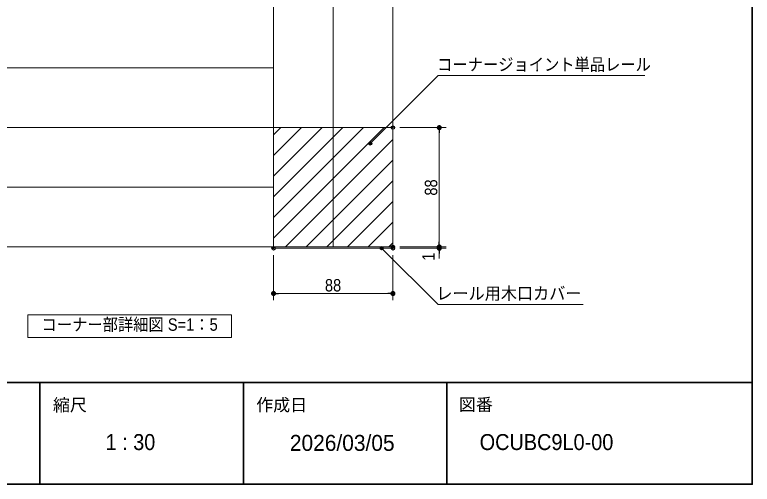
# Model space of a CAD drawing. Units: millimetres, scale not verified. Extents: x -9094 to 9094, y -4567 to 4567.
# Drawn here: x 57 to 3319, y -4155 to -2077 of the extents above; entities that cross this region are included whole.
import ezdxf
from ezdxf.enums import TextEntityAlignment as Align

# ---------------------------------------------------------------- set-up
doc = ezdxf.new("R2010")
doc.units = ezdxf.units.MM
doc.header["$LTSCALE"] = 30
doc.header["$PDMODE"] = 32
doc.header["$PDSIZE"] = 15
for name, color, linetype, lineweight in [('0-0_1図面枠', 7, 'Continuous', 20), ('0-1_2寸法-1', 7, 'Continuous', 15), ('0-2_0', 7, 'Continuous', 25), ('0-4_3一般', 254, 'Continuous', 20), ('0-5_2寸法-3', 7, 'Continuous', 15)]:
    doc.layers.add(name, color=color, linetype=linetype, lineweight=lineweight)
doc.layers.add('0-3_Defpoints', color=7, linetype='Continuous')
doc.styles.add('ＭＳ Ｐゴシック', font='')
doc.styles.get('ＭＳ Ｐゴシック').set_extended_font_data('MS PGothic')

# ---------------------------------------------------------------- blocks, each defined once
blk = doc.blocks.new('グループ-2')
at = {"layer": '0-0_1図面枠', "lineweight": 35}
for p, q in [((-180000, -111150), (180000, -111150)), ((85500, -111150), (85500, -124650)), ((112500, -111150), (112500, -124650)), ((139500, -111150), (139500, -124650))]:
    blk.add_line(p, q, dxfattribs=at)
blk.add_lwpolyline([(-180000, 124650), (180000, 124650), (180000, -124650), (-180000, -124650)], close=True, dxfattribs=at)
blk = doc.blocks.new('図面枠')
at = {"layer": '0-0_1図面枠'}
blk.add_blockref('グループ-2', (0, 0), dxfattribs=at)
at = {"layer": '0-0_1図面枠', "style": 'ＭＳ Ｐゴシック'}
for s, p in [('縮尺', (87222.4, -115441.3)), ('作成日', (114187.4, -115432.1)), ('図番', (141074.7, -115389.5))]:
    blk.add_text(s, height=1651, dxfattribs=at).set_placement(p, align=Align.BOTTOM_LEFT)
at = {"layer": '0-0_1図面枠', "style": 'ＭＳ Ｐゴシック', "width": 0.95}
blk.add_text('1 : 30', height=2123, dxfattribs=at).set_placement((94200.6, -120746.9), align=Align.BOTTOM_LEFT)
blk = doc.blocks.new('グループ-8')
at = {"layer": '0-4_3一般', "color": 7, "lineweight": 5}
for p, q in [((116490, -78277.2), (117457.2, -77310)), ((116490, -81020.4), (120200.4, -77310)), ((116490, -83763.6), (122943.6, -77310)), ((124410, -78586.8), (125686.8, -77310)), ((124410, -81330), (128430, -77310)), ((124410, -84073.2), (131173.2, -77310)), ((116490, -86506.8), (124410, -78586.8)), ((124410, -86816.4), (132330, -78896.4)), ((116490, -89250), (124410, -81330)), ((124410, -89559.6), (132330, -81639.6)), ((116490, -91993.2), (124410, -84073.2)), ((124410, -92302.8), (132330, -84382.8)), ((118076.4, -93150), (124410, -86816.4)), ((126306, -93150), (132330, -87126)), ((120819.6, -93150), (124410, -89559.6)), ((129049.2, -93150), (132330, -89869.2)), ((123562.8, -93150), (124410, -92302.8)), ((131792.4, -93150), (132330, -92612.4))]:
    blk.add_line(p, q, dxfattribs=at)
at = {"layer": '0-4_3一般', "color": 7, "lineweight": 15}
for points in [[(116490, -23310), (124410, -23310), (124410, -77310), (116490, -77310)], [(124410, -23310), (132330, -23310), (132330, -77310), (124410, -77310)], [(62490, -77310), (62490, -69390), (116490, -69390), (116490, -77310)], [(62490, -85230), (62490, -77310), (116490, -77310), (116490, -85230)], [(124410, -93150), (116490, -93150), (116490, -77310), (124410, -77310)], [(132330, -93150), (124410, -93150), (124410, -77310), (132330, -77310)], [(62490, -93150), (62490, -85230), (116490, -85230), (116490, -93150)], [(132330, -93330), (116490, -93330), (116490, -93150), (132330, -93150)]]:
    blk.add_lwpolyline(points, close=True, dxfattribs=at)
blk = doc.blocks.new('グループ-11')
at = {"layer": '0-4_3一般'}
blk.add_blockref('グループ-8', (0, 0), dxfattribs=at)
blk = doc.blocks.new('グループ-12')
at = {"layer": '0-5_2寸法-3'}
blk.add_lwpolyline([(110910, -105150), (83910, -105150), (83910, -102150), (110910, -102150)], close=True, dxfattribs=at)
at = {"layer": '0-5_2寸法-3', "style": 'ＭＳ Ｐゴシック', "width": 0.9}
blk.add_text('コーナー部詳細図 S=1：5', height=1651, dxfattribs=at).set_placement((85708.2, -104771.2), align=Align.BOTTOM_LEFT)
blk = doc.blocks.new('_Dot')
at = {"layer": '0-2_0'}
blk.add_line((-15, 0), (-30, 0), dxfattribs=at)
for points in [[(0, 0), (-15, 0), (-14.88, 1.88)], [(0, 0), (-14.88, -1.88), (-15, 0)], [(0, 0), (-14.88, 1.88), (-14.53, 3.73)], [(0, 0), (-14.53, -3.73), (-14.88, -1.88)], [(0, 0), (-14.53, 3.73), (-13.95, 5.52)], [(0, 0), (-13.95, -5.52), (-14.53, -3.73)], [(0, 0), (-13.95, 5.52), (-13.14, 7.23)], [(0, 0), (-13.14, -7.23), (-13.95, -5.52)], [(0, 0), (-13.14, 7.23), (-12.14, 8.82)], [(0, 0), (-12.14, -8.82), (-13.14, -7.23)], [(0, 0), (-12.14, 8.82), (-10.93, 10.27)], [(0, 0), (-10.93, -10.27), (-12.14, -8.82)], [(0, 0), (-10.93, 10.27), (-9.56, 11.56)], [(0, 0), (-9.56, -11.56), (-10.93, -10.27)], [(0, 0), (-9.56, 11.56), (-8.04, 12.66)], [(0, 0), (-8.04, -12.66), (-9.56, -11.56)], [(0, 0), (-8.04, 12.66), (-6.39, 13.57)], [(0, 0), (-6.39, -13.57), (-8.04, -12.66)], [(0, 0), (-6.39, 13.57), (-4.64, 14.27)], [(0, 0), (-4.64, -14.27), (-6.39, -13.57)], [(0, 0), (-4.64, 14.27), (-2.81, 14.73)], [(0, 0), (-2.81, -14.73), (-4.64, -14.27)], [(0, 0), (-2.81, 14.73), (-0.94, 14.97)], [(0, 0), (-0.94, -14.97), (-2.81, -14.73)], [(0, 0), (-0.94, 14.97), (0.94, 14.97)], [(0, 0), (0.94, -14.97), (-0.94, -14.97)], [(0, 0), (0.94, 14.97), (2.81, 14.73)], [(0, 0), (2.81, 14.73), (4.64, 14.27)], [(0, 0), (4.64, 14.27), (6.39, 13.57)], [(0, 0), (6.39, 13.57), (8.04, 12.66)], [(0, 0), (8.04, 12.66), (9.56, 11.56)], [(0, 0), (9.56, 11.56), (10.93, 10.27)], [(0, 0), (10.93, 10.27), (12.14, 8.82)], [(0, 0), (12.14, 8.82), (13.14, 7.23)], [(0, 0), (13.14, 7.23), (13.95, 5.52)], [(0, 0), (13.95, 5.52), (14.53, 3.73)], [(0, 0), (14.53, 3.73), (14.88, 1.88)], [(0, 0), (14.88, 1.88), (15, 0)], [(0, 0), (2.81, -14.73), (0.94, -14.97)], [(0, 0), (4.64, -14.27), (2.81, -14.73)], [(0, 0), (6.39, -13.57), (4.64, -14.27)], [(0, 0), (8.04, -12.66), (6.39, -13.57)], [(0, 0), (9.56, -11.56), (8.04, -12.66)], [(0, 0), (10.93, -10.27), (9.56, -11.56)], [(0, 0), (12.14, -8.82), (10.93, -10.27)], [(0, 0), (13.14, -7.23), (12.14, -8.82)], [(0, 0), (13.95, -5.52), (13.14, -7.23)], [(0, 0), (14.53, -3.73), (13.95, -5.52)], [(0, 0), (14.88, -1.88), (14.53, -3.73)], [(0, 0), (15, 0), (14.88, -1.88)]]:
    blk.add_solid(points, dxfattribs=at)

msp = doc.modelspace()

# ---------------------------------------------------------------- hatches: boundary and pattern name
at = {"layer": '0-5_2寸法-3'}
for points in [[(1637.26, -2647, 1), (1622.24, -2647, 1)], [(1687.26, -3109.8, 1), (1672.24, -3109.8, 1)]]:
    msp.add_hatch(color=256, dxfattribs=at).paths.add_polyline_path(points)

# ---------------------------------------------------------------- linework, layer by layer
at = {"layer": '0-1_2寸法-1'}
for p, q in [((1759.75, -2577), (1964.55, -2577)), ((1934.55, -3082.49), (1934.55, -2599.51)), ((1934.55, -3082.49), (1934.55, -3059.98)), ((1759.75, -3105), (1964.55, -3105)), ((1759.75, -3105), (1964.55, -3105)), ((1759.75, -3111), (1964.55, -3111)), ((1934.55, -3105), (1934.55, -3111)), ((1201.75, -3141), (1201.75, -3341)), ((1729.75, -3141), (1729.75, -3341)), ((1934.55, -3133.51), (1934.55, -3156.02)), ((1707.24, -3311), (1224.26, -3311))]:
    msp.add_line(p, q, dxfattribs=at)
at = {"layer": '0-3_Defpoints'}
for p in [(1729.75, -2577), (1934.55, -2577), (1729.75, -3105), (1201.75, -3111), (1729.75, -3111), (1729.75, -3111), (1934.55, -3111), (1201.75, -3311)]:
    msp.add_point(p, dxfattribs=at)
at = {"layer": '0-5_2寸法-3'}
for points in [[(1629.75, -2647), (1929.75, -2347), (2843.64, -2347)], [(1679.75, -3109.8), (1929.75, -3359.8), (2571.32, -3359.8)]]:
    msp.add_lwpolyline(points, dxfattribs=at)
for centre in [(1629.75, -2647), (1679.75, -3109.8)]:
    msp.add_circle(centre, 7.51, dxfattribs=at)

# ---------------------------------------------------------------- block references
at = {"layer": '0-0_1図面枠', "xscale": 0.03333333, "yscale": 0.03333333}
msp.add_blockref('図面枠', (-2681.25, 0), dxfattribs=at)
at = {"layer": '0-1_2寸法-1', "xscale": 0.7503418, "yscale": 0.7503418}
for p, rotation in [((1934.55, -2577), 90), ((1934.55, -3105), 270), ((1934.55, -3105), 270), ((1934.55, -3111), 90), ((1201.75, -3311), 180)]:
    msp.add_blockref('_Dot', p, dxfattribs=dict(at, rotation=rotation))
msp.add_blockref('_Dot', (1729.75, -3311), dxfattribs=at)
at = {"layer": '0-4_3一般', "xscale": 0.03333333, "yscale": 0.03333333}
msp.add_blockref('グループ-11', (-2681.25, 0), dxfattribs=at)
at = {"layer": '0-5_2寸法-3', "xscale": 0.03333333, "yscale": 0.03333333}
msp.add_blockref('グループ-12', (-2681.25, 0), dxfattribs=at)

# ---------------------------------------------------------------- texts
at = {"layer": '0-0_1図面枠', "style": 'ＭＳ Ｐゴシック'}
msp.add_text('2026/03/05', height=70.75, dxfattribs=at).set_placement((1273.92, -4028.61), align=Align.BOTTOM_LEFT)
at = {"layer": '0-0_1図面枠', "style": 'ＭＳ Ｐゴシック', "width": 0.95}
msp.add_text('OCUBC9L0-00', height=70.75, dxfattribs=at).set_placement((2113.2, -4024.9), align=Align.BOTTOM_LEFT)
at = {"layer": '0-1_2寸法-1', "style": 'ＭＳ Ｐゴシック', "width": 0.9}
for s, p in [('88', (1942.13, -2877.89)), ('1', (1930.83, -3165.75))]:
    msp.add_text(s, height=54.99, rotation=90, dxfattribs=at).set_placement(p, align=Align.BOTTOM_LEFT)
msp.add_text('88', height=54.99, dxfattribs=at).set_placement((1428.86, -3318.58), align=Align.BOTTOM_LEFT)
at = {"layer": '0-5_2寸法-3', "style": 'ＭＳ Ｐゴシック'}
for s, height, width, p in [('コーナージョイント単品レール', 54.99, 0.9, (1925.44, -2341.55)), ('レール用木口カバー', 55.03, 0.95, (1921.68, -3354.35))]:
    msp.add_text(s, height=height, dxfattribs=dict(at, width=width)).set_placement(p, align=Align.BOTTOM_LEFT)

doc.saveas('drawing.dxf')
